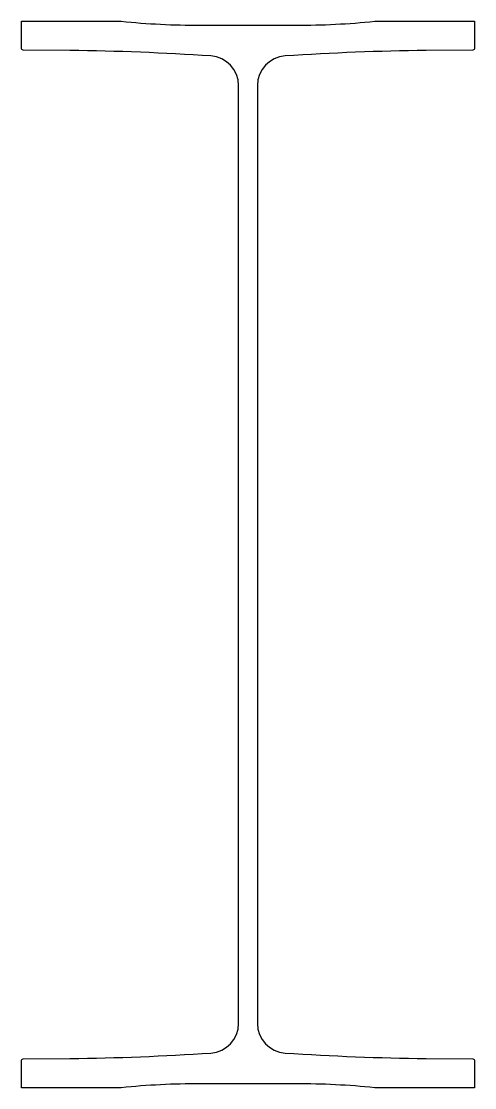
# Model space of a CAD drawing. Header units: millimetres. Extents: x -229 to 229, y -538 to 538.
import ezdxf

# ---------------------------------------------------------------- set-up
doc = ezdxf.new("R2010")
doc.units = ezdxf.units.MM
doc.layers.get('0').update_dxf_attribs({"lineweight": 25})

msp = doc.modelspace()

# ---------------------------------------------------------------- linework, layer by layer
msp.add_lwpolyline([(179.5, -508.2), (226.5, -508.7, -0.411288), (228.5, -510.7), (228.5, -537.7), (225.5, -537.7), (127.8, -537.7, 0.024866), (48.4, -533.7), (0, -533.7), (-48.4, -533.7, 0.024866), (-127.8, -537.7), (-225.5, -537.7), (-228.5, -537.7), (-228.5, -510.7, -0.411288), (-226.5, -508.7), (-179.5, -508.2, 0.014216), (-37.5, -502.7, 0.394764), (-9.5, -472.8), (-9.5, 472.8, 0.394764), (-37.5, 502.7, 0.014216), (-179.5, 508.2), (-226.5, 508.7, -0.411288), (-228.5, 510.7), (-228.5, 537.7), (-225.5, 537.7), (-127.8, 537.7, 0.024866), (-48.4, 533.7), (0, 533.7), (48.4, 533.7, 0.024866), (127.8, 537.7), (225.5, 537.7), (228.5, 537.7), (228.5, 510.7, -0.411288), (226.5, 508.7), (179.5, 508.2, 0.014216), (37.5, 502.7, 0.394764), (9.5, 472.8), (9.5, -472.8, 0.394764), (37.5, -502.7, 0.014216)], format="xyb", close=True)

doc.saveas('drawing.dxf')
